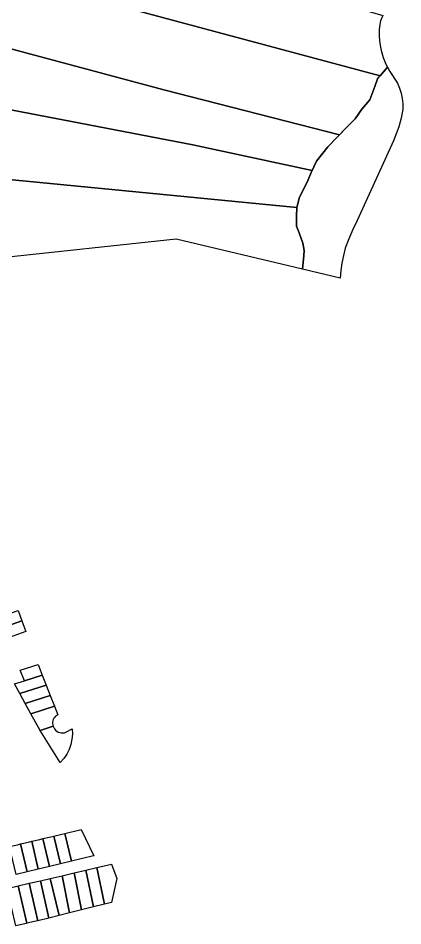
# Model space of a CAD drawing. Header units: millimetres. Extents: x 522658 to 553925, y 7796479 to 7820139.
# Drawn here: x 544005 to 544411, y 7804122 to 7805079 of the extents above; entities that cross this region are included whole.
import ezdxf

# ---------------------------------------------------------------- set-up
doc = ezdxf.new("R2010")
doc.units = ezdxf.units.MM
doc.layers.add('ZONA RESIDENCIAL 2 (ZR_2)', color=2, linetype='Continuous')

msp = doc.modelspace()

# ---------------------------------------------------------------- linework, layer by layer
at = {"layer": 'ZONA RESIDENCIAL 2 (ZR_2)'}
for points in [[(544386.61, 7805018.38), (543853.3, 7805161.35), (543852.86, 7805161.31), (543818.1, 7805248.45), (544389.61, 7805082.02), (544387.27, 7805076.48), (544386.91, 7805074.72), (544385.59, 7805067.31), (544385.63, 7805059.8), (544386.38, 7805052.33), (544387.83, 7805044.96), (544389.96, 7805037.76), (544392.77, 7805030.79), (544394.4, 7805027.44), (544386.61, 7805018.38)], [(544343.8, 7804956.37), (544158.37, 7805003.54), (543886.54, 7805076.41), (543871.3, 7805116.91), (543870.59, 7805116.85), (543852.86, 7805161.31), (543853.3, 7805161.35), (544386.61, 7805018.38), (544384.03, 7805015.38), (544381.06, 7805007.33), (544375.98, 7804993.15), (544367.3, 7804983.42), (544360.53, 7804973.04), (544351.22, 7804963.94), (544343.8, 7804956.37)], [(544343.8, 7804956.37), (544341.27, 7804953.78), (544331.53, 7804943.41), (544319.47, 7804928.59), (544314.87, 7804918.53), (544189.22, 7804945.57), (543916.09, 7804997.86), (543886.54, 7805076.41), (544158.37, 7805003.54), (544343.8, 7804956.37)], [(544304.9, 7804814.45), (544306.13, 7804828.9), (544306.56, 7804834.19), (544305.07, 7804842.02), (544301.26, 7804853.03), (544298.3, 7804859.8), (544298.3, 7804869.96), (544298.72, 7804879.7), (544301.69, 7804890.49), (544306.98, 7804900.65), (544310.79, 7804908.91), (544313.96, 7804916.53), (544319.47, 7804928.59), (544331.53, 7804943.41), (544341.27, 7804953.78), (544351.22, 7804963.94), (544360.53, 7804973.04), (544367.3, 7804983.42), (544375.98, 7804993.15), (544381.06, 7805007.33), (544384.03, 7805015.38), (544394.4, 7805027.44), (544396.96, 7805022.86), (544405.17, 7805010.69), (544407.28, 7805005.46), (544408.9, 7805000.06), (544410.02, 7804994.54), (544410.63, 7804988.94), (544410.72, 7804983.3), (544408.81, 7804973.85), (544406.36, 7804964.52), (544400.67, 7804949.97), (544362.57, 7804865.83), (544357.92, 7804856.33), (544353.73, 7804846.62), (544350, 7804836.72), (544347.92, 7804828.93), (544346.33, 7804821.03), (544345.25, 7804813.05), (544344.67, 7804805.01), (544304.9, 7804814.45)], [(544298.72, 7804879.7), (543947.75, 7804913.56), (543918.29, 7804991.59), (543918.45, 7804991.6), (543916.09, 7804997.86), (544189.22, 7804945.57), (544314.87, 7804918.53), (544313.96, 7804916.53), (544310.79, 7804908.91), (544306.98, 7804900.65), (544301.69, 7804890.49), (544298.72, 7804879.7)], [(544298.72, 7804879.7), (544298.3, 7804869.96), (544298.3, 7804859.8), (544301.26, 7804853.03), (544305.07, 7804842.02), (544306.56, 7804834.19), (544306.13, 7804828.9), (544304.9, 7804814.45), (544171.35, 7804846.15), (543980.9, 7804825.73), (543947.75, 7804913.56), (544298.72, 7804879.7)], [(543984.24, 7804447.62), (544004.62, 7804454.68), (544008.62, 7804443.84), (543987.85, 7804436.29), (543984.24, 7804447.62)], [(543987.85, 7804436.29), (544008.62, 7804443.84), (544012.74, 7804432.68), (543991.51, 7804424.79), (543987.85, 7804436.29)], [(544006.84, 7804391.89), (544025.75, 7804397.92), (544030.19, 7804386.63), (544011.56, 7804380.69), (544006.84, 7804391.89)], [(544034.38, 7804375.97), (544006.33, 7804367.03), (544000.71, 7804377.23), (544011.56, 7804380.69), (544030.19, 7804386.63), (544034.38, 7804375.97)], [(544038.68, 7804365.04), (544012.09, 7804356.57), (544006.33, 7804367.03), (544034.38, 7804375.97), (544038.68, 7804365.04)], [(544043.1, 7804353.79), (544018.02, 7804345.8), (544012.09, 7804356.57), (544038.68, 7804365.04), (544043.1, 7804353.79)], [(544041.66, 7804332.81), (544027.81, 7804328.04), (544018.02, 7804345.8), (544043.1, 7804353.79), (544046.68, 7804344.67), (544045.42, 7804344.02), (544044.28, 7804343.19), (544043.28, 7804342.19), (544042.44, 7804341.05), (544041.79, 7804339.8), (544041.33, 7804338.46), (544041.08, 7804337.05), (544041.05, 7804335.61), (544041.25, 7804334.19), (544041.66, 7804332.81)], [(544061.66, 7804330.02), (544061.94, 7804324.46), (544061.5, 7804318.91), (544060.35, 7804313.46), (544058.51, 7804308.21), (544056.01, 7804303.23), (544052.9, 7804298.62), (544049.22, 7804294.44), (544027.81, 7804328.04), (544041.66, 7804332.81), (544042.26, 7804331.23), (544043.12, 7804329.77), (544044.22, 7804328.48), (544045.51, 7804327.4), (544046.98, 7804326.55), (544048.56, 7804325.95), (544050.22, 7804325.64), (544051.91, 7804325.61), (544053.59, 7804325.87), (544055.19, 7804326.41), (544061.66, 7804330.02)], [(544071.23, 7804223.83), (544084.46, 7804196.03), (544084.32, 7804196), (544061.12, 7804190.46), (544054.12, 7804219.73), (544071.23, 7804223.83)], [(544037.72, 7804184.86), (544026.01, 7804182.06), (544019.01, 7804211.33), (544027.45, 7804213.35), (544030.72, 7804214.13), (544037.72, 7804184.86)], [(544049.41, 7804187.66), (544037.72, 7804184.86), (544030.72, 7804214.13), (544039.13, 7804216.14), (544042.41, 7804216.93), (544049.41, 7804187.66)], [(544061.12, 7804190.46), (544049.41, 7804187.66), (544042.41, 7804216.93), (544050.81, 7804218.93), (544054.12, 7804219.73), (544061.12, 7804190.46)], [(544014.24, 7804179.25), (544002.5, 7804176.44), (543995.5, 7804205.71), (544004.04, 7804207.75), (544007.24, 7804208.52), (544014.24, 7804179.25)], [(544026.01, 7804182.06), (544014.24, 7804179.25), (544007.24, 7804208.52), (544015.71, 7804210.54), (544019.01, 7804211.33), (544026.01, 7804182.06)], [(544095.96, 7804145.06), (544087.8, 7804183.73), (544103.1, 7804187.34), (544108.92, 7804172.18), (544103.36, 7804146.91), (544095.96, 7804145.06)], [(544058.91, 7804135.83), (544048.04, 7804133.12), (544038.44, 7804172.09), (544051.1, 7804175.07), (544058.91, 7804135.83)], [(544071.47, 7804138.96), (544060.49, 7804136.23), (544058.91, 7804135.83), (544051.1, 7804175.07), (544063.72, 7804178.05), (544071.47, 7804138.96)], [(544071.47, 7804138.96), (544063.72, 7804178.05), (544076.12, 7804180.97), (544084.31, 7804142.16), (544071.47, 7804138.96)], [(544095.96, 7804145.06), (544084.31, 7804142.16), (544076.12, 7804180.97), (544087.8, 7804183.73), (544095.96, 7804145.06)], [(544025.55, 7804127.52), (544025.18, 7804127.43), (544013.85, 7804124.86), (544004.79, 7804164.36), (544016.49, 7804167.05), (544025.55, 7804127.52)], [(544037.2, 7804130.42), (544025.55, 7804127.52), (544016.49, 7804167.05), (544028.19, 7804169.73), (544037.2, 7804130.42)], [(544048.04, 7804133.12), (544037.2, 7804130.42), (544028.19, 7804169.73), (544038.44, 7804172.09), (544048.04, 7804133.12)], [(544013.85, 7804124.86), (544013.34, 7804124.74), (544002.15, 7804122.21), (543993.09, 7804161.67), (544004.79, 7804164.36), (544013.85, 7804124.86)]]:
    msp.add_lwpolyline(points, close=True, dxfattribs=at)

doc.saveas('drawing.dxf')
